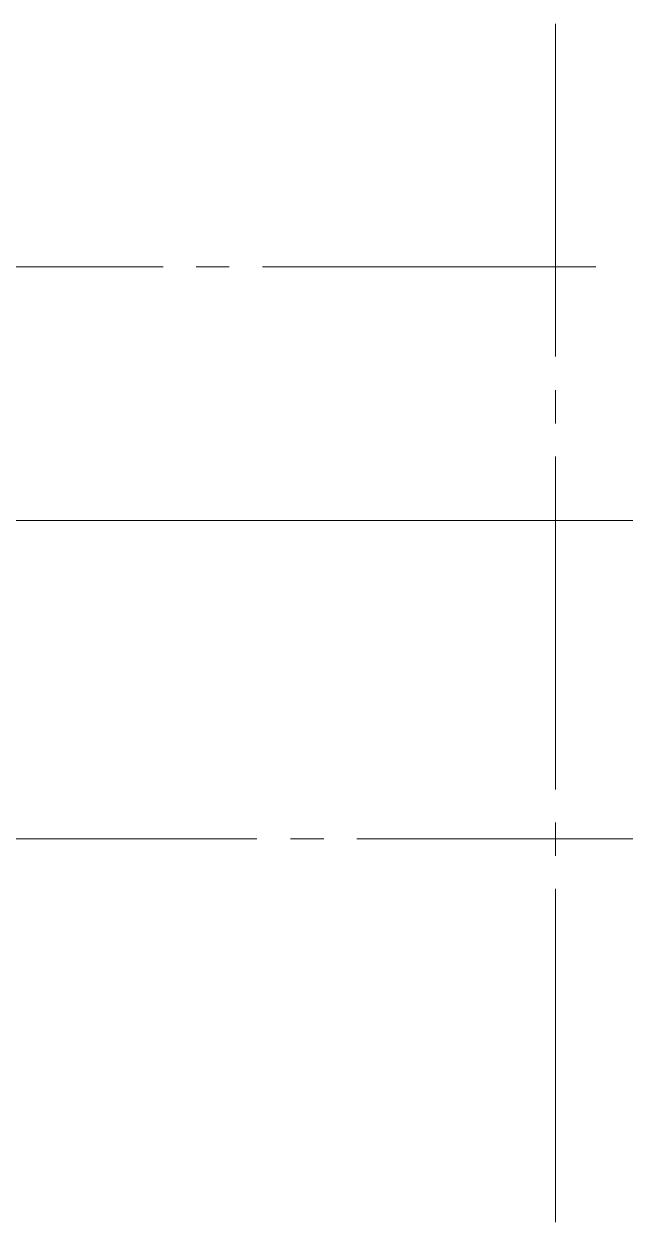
# Model space of a CAD drawing. Header units: millimetres. Extents: x 288 to 8834, y 20 to 9668.
# Drawn here: x 3111.8 to 3185.3, y 9010 to 9156.5 of the extents above; entities that cross this region are included whole.
import ezdxf

# ---------------------------------------------------------------- set-up
doc = ezdxf.new("R2010")
doc.units = ezdxf.units.MM
doc.layers.add('Layer1', color=7, linetype='Continuous')

# ---------------------------------------------------------------- blocks, each defined once
blk = doc.blocks.new('BLKF026')
at = {"layer": 'Layer1', "color": 7, "linetype": 'Continuous', "lineweight": 13}
for p, q in [((3176.79, 9115.82), (3176.79, 9156.47)), ((3128.83, 9126.76), (3088.1, 9126.76)), ((3136.92, 9126.76), (3132.88, 9126.76)), ((3181.7, 9126.76), (3140.97, 9126.76)), ((3176.79, 9107.64), (3176.79, 9111.69)), ((3176.79, 9062.86), (3176.79, 9103.6)), ((3108.85, 9095.76), (3244.82, 9095.76)), ((3176.79, 9058.82), (3176.79, 9054.77)), ((3140.28, 9056.84), (3099.64, 9056.84)), ((3115.83, 9056.84), (3134.34, 9056.84)), ((3148.46, 9056.84), (3144.42, 9056.84)), ((3193.24, 9056.84), (3152.51, 9056.84)), ((3176.79, 9050.72), (3176.79, 9009.99))]:
    blk.add_line(p, q, dxfattribs=at)

msp = doc.modelspace()

# ---------------------------------------------------------------- block references
at = {"layer": 'Layer1', "color": 7, "linetype": 'Continuous', "lineweight": 13}
msp.add_blockref('BLKF026', (0, 0), dxfattribs=at)

doc.saveas('drawing.dxf')
